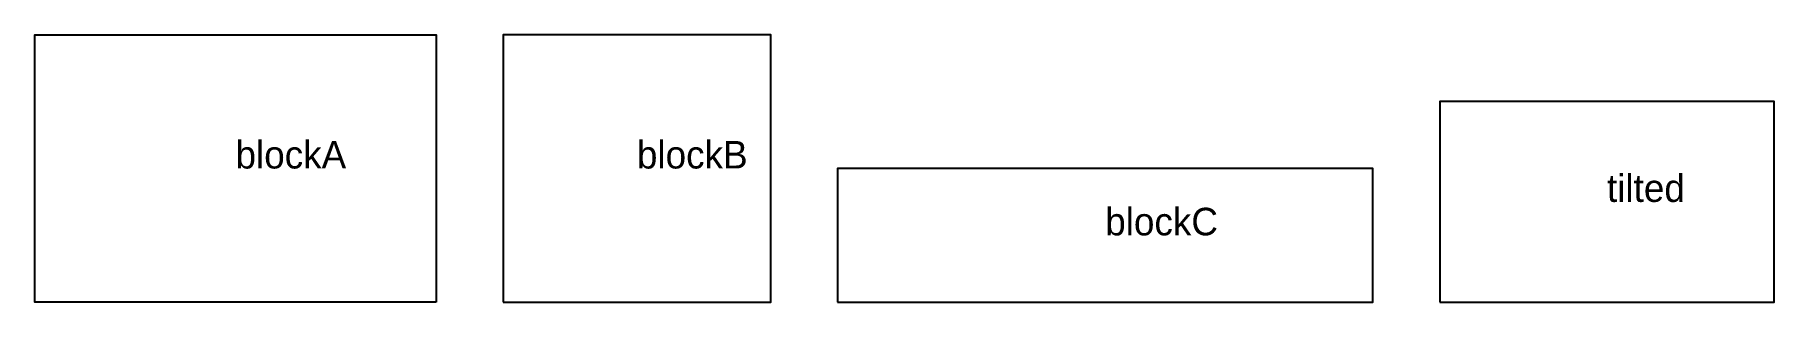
# Model space of a CAD drawing. Header units: metres. Extents: x 0 to 13, y 0 to 2.
import ezdxf

# ---------------------------------------------------------------- set-up
doc = ezdxf.new("R2010")
doc.units = ezdxf.units.M
for name, color, linetype in [('blockA', 1, 'CONTINUOUS'), ('blockB', 2, 'CONTINUOUS'), ('blockC', 3, 'CONTINUOUS'), ('tilted', 4, 'CONTINUOUS')]:
    doc.layers.add(name, color=color, linetype=linetype)

msp = doc.modelspace()

# ---------------------------------------------------------------- linework, layer by layer
at = {"layer": 'blockA'}
msp.add_lwpolyline([(3, 0), (0, 0), (0, 2), (3, 2)], close=True, dxfattribs=at)
at = {"layer": 'blockB'}
msp.add_lwpolyline([(3.5, 0), (5.5, 0), (5.5, 2), (3.5, 2)], close=True, dxfattribs=at)
at = {"layer": 'blockC'}
msp.add_lwpolyline([(6, 0), (10, 0), (10, 1), (6, 1)], close=True, dxfattribs=at)
at = {"layer": 'tilted'}
msp.add_lwpolyline([(10.5, 0), (13, 0), (13, 1.5), (10.5, 1.5)], close=True, dxfattribs=at)

# ---------------------------------------------------------------- texts
at = {"layer": 'blockA'}
msp.add_text('blockA', height=0.2062, dxfattribs=at).set_placement((1.5, 1))
at = {"layer": 'blockB'}
msp.add_text('blockB', height=0.2062, dxfattribs=at).set_placement((4.5, 1))
at = {"layer": 'blockC'}
msp.add_text('blockC', height=0.2062, dxfattribs=at).set_placement((8, 0.5))
at = {"layer": 'tilted'}
msp.add_text('tilted', height=0.2062, dxfattribs=at).set_placement((11.75, 0.75))

doc.saveas('drawing.dxf')
